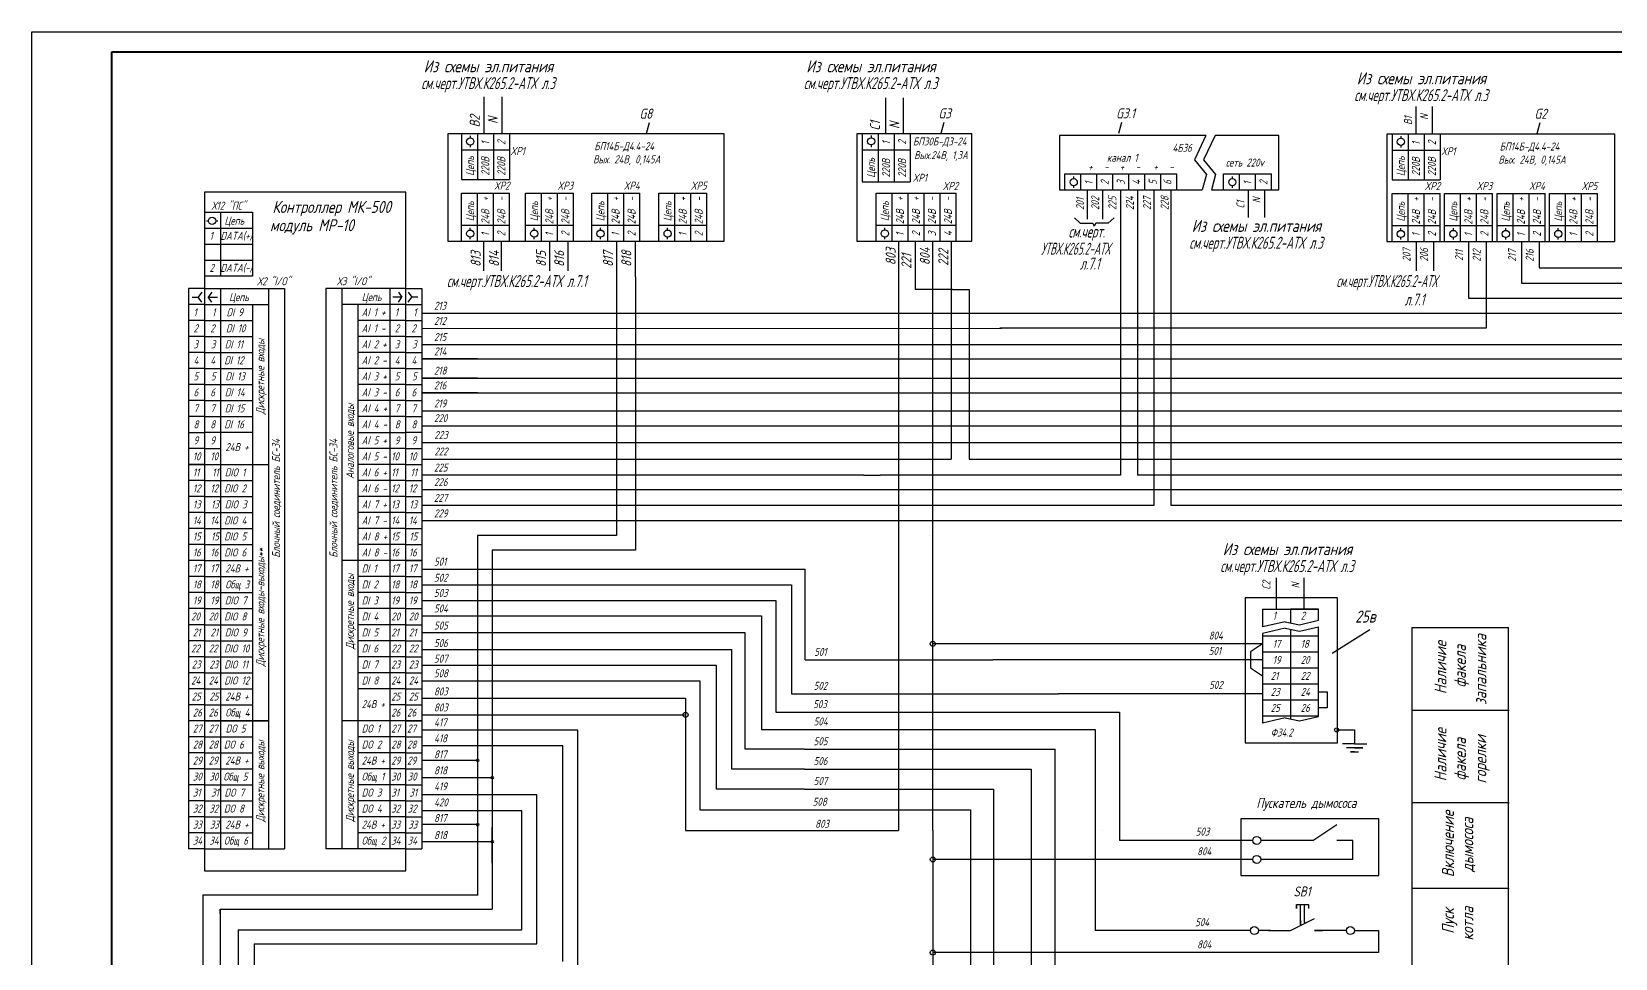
# Model space of a CAD drawing. Header units: millimetres. Extents: x -84 to 510, y 20 to 440.
# Drawn here: x -84.1 to 311.8, y 208.1 to 439.6 of the extents above; entities that cross this region are included whole.
import ezdxf

# ---------------------------------------------------------------- set-up
doc = ezdxf.new("R2010")
doc.units = ezdxf.units.MM
doc.layers.add('MAIN', color=7, linetype='Continuous', lineweight=50)
doc.layers.add('АСУТП', color=7, linetype='Continuous')
doc.styles.get("Standard").update_dxf_attribs({"font": '', "oblique": 15})
doc.styles.add('АСУТП', font='', dxfattribs={"oblique": 15})
doc.styles.get('Standard').set_extended_font_data('GOST type A')
doc.styles.get('АСУТП').set_extended_font_data('GOST type A')

msp = doc.modelspace()

# ---------------------------------------------------------------- linework, layer by layer
at = {"linetype": 'Continuous'}
for p, q in [((-84.1, 439.62), (509.94, 439.62)), ((-84.1, 19.62), (-84.1, 439.62)), ((261.98, 414.02), (261.98, 420.92)), ((265.98, 420.92), (265.98, 414.02)), ((220.08, 393.2), (220.08, 400.1)), ((224.08, 400.1), (224.08, 393.2)), ((260.95, 290.77), (285.11, 290.77)), ((260.95, 290.77), (260.95, 247.18)), ((285.11, 247.18), (285.11, 290.77)), ((260.94, 270.09), (285.23, 270.09)), ((260.94, 247.31), (260.93, 104.82)), ((260.94, 247.02), (285.23, 247.02)), ((285.09, 104.82), (285.1, 247.31)), ((236.17, 237.56), (242.17, 241.56)), ((236.17, 237.56), (223.17, 237.56)), ((246.17, 237.56), (242.17, 237.56)), ((246.17, 232.81), (246.17, 237.56)), ((221.17, 237.51), (187.86, 237.51)), ((197.58, 232.81), (141.18, 232.81)), ((221.17, 232.81), (197.58, 232.81)), ((246.17, 232.81), (223.17, 232.81)), ((260.94, 225.65), (285.23, 225.65)), ((252.59, 209.53), (141.18, 209.53))]:
    msp.add_line(p, q, dxfattribs=at)
for p, q in [((-84.1, 439.62), (509.73, 439.62)), ((129.34, 423.13), (129.34, 414.13)), ((133.72, 423.13), (133.72, 414.13)), ((209.46, 413.69), (206.58, 407.64)), ((211.76, 413.69), (208.87, 407.64)), ((206.58, 407.64), (209.58, 403.93)), ((209.58, 403.93), (208.51, 400.1)), ((208.87, 407.64), (211.88, 403.93)), ((211.88, 403.93), (210.8, 400.1)), ((179.76, 400.08), (179.76, 392.82)), ((183.62, 400.08), (183.62, 392.82)), ((188.11, 400.08), (188.11, 328.85)), ((192.32, 400.08), (192.32, 328.85)), ((196.44, 400.08), (196.44, 321.27)), ((200.7, 400.08), (200.7, 321.27)), ((176.58, 393.15), (178.03, 391.81)), ((186.48, 393.15), (185.04, 391.81)), ((178.03, 391.81), (181.14, 391.81)), ((181.14, 391.81), (181.53, 391.03)), ((181.92, 391.81), (181.53, 391.03)), ((185.04, 391.81), (181.92, 391.81)), ((132.58, 387.26), (132.58, 375.6)), ((145.76, 387.17), (145.76, 332.85)), ((261.97, 387.16), (261.97, 379.9)), ((266.35, 387.16), (266.35, 379.9)), ((275.12, 387.19), (275.12, 373.06)), ((279.49, 387.19), (279.49, 368.26)), ((288.37, 387.19), (288.37, 376.76)), ((292.74, 387.19), (292.74, 380.61)), ((292.74, 380.61), (369.65, 380.61)), ((62.1, 378.39), (62.1, 372.91)), ((66.81, 378.39), (66.81, 310.06)), ((288.37, 376.76), (376.9, 376.76)), ((62.1, 372.91), (62.1, 313.79)), ((132.58, 375.6), (132.58, 322.62)), ((146.1, 375.19), (136.75, 375.19)), ((146.1, 375.19), (150.28, 375.19)), ((150.28, 375.19), (150.28, 332.79)), ((275.12, 373.06), (351.89, 373.06)), ((13.4, 369.27), (27.39, 369.27)), ((13.4, 369.27), (166.64, 369.27)), ((166.64, 369.27), (355.66, 369.27)), ((279.49, 368.26), (279.49, 368.26)), ((279.49, 368.26), (279.49, 365.53)), ((13.4, 365.47), (158.35, 365.53)), ((279.49, 365.53), (157.93, 365.53)), ((279.49, 365.53), (279.49, 365.53)), ((13.4, 361.44), (27.39, 361.44)), ((13.4, 361.44), (388.1, 361.44)), ((27.39, 357.87), (13.4, 357.87)), ((13.4, 357.87), (384.47, 357.87)), ((27.39, 353.06), (13.4, 353.06)), ((13.4, 353.06), (372.89, 353.06)), ((27.39, 349.39), (13.4, 349.39)), ((13.4, 349.39), (155.86, 349.39)), ((155.86, 349.39), (369.65, 349.39)), ((13.4, 344.86), (27.39, 344.86)), ((13.4, 344.86), (368.11, 344.86)), ((13.4, 341.19), (27.39, 341.19)), ((13.4, 341.19), (372.9, 341.19)), ((13.4, 336.97), (141.48, 336.97)), ((141.48, 336.97), (363.22, 336.97)), ((13.4, 332.85), (141.48, 332.85)), ((141.48, 332.85), (145.76, 332.85)), ((150.28, 332.79), (358.63, 332.79)), ((123.92, 328.85), (13.4, 328.85)), ((123.92, 328.85), (127.97, 328.85)), ((188.11, 328.85), (127.97, 328.85)), ((348.81, 328.85), (192.32, 328.85)), ((353.32, 325.18), (13.4, 325.18)), ((132.58, 327.64), (132.58, 240.05)), ((137.04, 321.27), (13.4, 321.27)), ((196.44, 321.27), (127.31, 321.27)), ((137.04, 321.27), (127.31, 321.27)), ((341.37, 321.27), (200.7, 321.27)), ((337.51, 317.4), (13.4, 317.4)), ((27.39, 313.79), (27.39, 223.77)), ((62.1, 313.79), (27.39, 313.79)), ((140.32, 313.86), (140.32, 313.86)), ((31.05, 310.06), (31.05, 224.2)), ((66.81, 310.06), (31.05, 310.06)), ((13.4, 305.32), (109.23, 305.32)), ((109.23, 282.67), (109.23, 305.32)), ((13.4, 301.39), (105.86, 301.39)), ((105.86, 301.39), (105.86, 274.18)), ((227.13, 295.31), (227.13, 303.14)), ((234, 295.31), (234, 303.14)), ((13.4, 297.48), (101.96, 297.48)), ((101.96, 297.48), (101.96, 269.61)), ((13.4, 293.72), (98.36, 293.72)), ((98.36, 293.72), (98.36, 265.28)), ((94.28, 289.43), (13.4, 289.43)), ((94.28, 260.34), (94.28, 289.43)), ((229.25, 292.18), (223.63, 290.89)), ((229.25, 290.56), (223.63, 289.27)), ((229.25, 292.18), (232.88, 291.43)), ((229.25, 290.56), (232.88, 289.81)), ((232.88, 291.43), (237.63, 292.56)), ((232.88, 289.81), (237.63, 290.93)), ((241, 284.37), (250.38, 290.25)), ((13.4, 285.23), (90.93, 285.23)), ((90.93, 255.38), (90.93, 285.23)), ((223.63, 286.68), (141.18, 286.68)), ((13.4, 281.36), (87.01, 281.36)), ((87.01, 281.36), (87.01, 250.41)), ((109.23, 282.67), (156.16, 282.67)), ((223.63, 282.67), (156.16, 282.67)), ((13.4, 277.48), (82.94, 277.48)), ((82.94, 277.48), (82.94, 245.21)), ((105.86, 274.18), (172.58, 274.18)), ((206.68, 274.18), (172.58, 274.18)), ((215.63, 274.18), (206.68, 274.18)), ((206.68, 274.18), (206.68, 274.18)), ((13.4, 273.11), (62.43, 273.11)), ((62.43, 273.11), (79.38, 273.11)), ((79.38, 273.11), (79.38, 240.05)), ((101.96, 269.61), (187.86, 269.61)), ((187.86, 269.61), (187.86, 237.51)), ((13.4, 268.94), (62.43, 268.94)), ((62.43, 268.94), (79.38, 268.94)), ((98.36, 265.28), (181.76, 265.28)), ((181.76, 265.28), (181.76, 220.07)), ((229.25, 268.18), (223.63, 266.89)), ((229.25, 268.18), (232.88, 267.43)), ((232.88, 267.43), (237.63, 268.56)), ((52.43, 265.14), (13.4, 265.14)), ((52.43, 203.78), (52.43, 265.14)), ((48.67, 261.17), (13.4, 261.17)), ((27.39, 257.54), (13.4, 257.54)), ((48.67, 207.33), (48.67, 261.17)), ((109.07, 260.34), (94.28, 260.34)), ((109.07, 260.34), (171.79, 260.34)), ((171.79, 177.05), (171.79, 260.34)), ((109.07, 255.38), (90.93, 255.38)), ((109.07, 255.38), (165.79, 255.38)), ((165.79, 255.38), (165.79, 158.44)), ((31.05, 253.22), (13.4, 253.22)), ((109.07, 250.41), (87.01, 250.41)), ((88.14, 250.41), (88.14, 250.41)), ((109.07, 250.41), (156.34, 250.41)), ((156.34, 250.41), (156.34, 137.86)), ((42.19, 248.93), (13.4, 248.93)), ((42.19, 211.69), (42.19, 248.93)), ((38.42, 244.96), (13.4, 244.96)), ((27.39, 241.54), (13.4, 241.54)), ((38.42, 215.25), (38.42, 244.96)), ((82.94, 245.21), (150.59, 245.21)), ((150.59, 245.21), (150.59, 117.4)), ((31.05, 231.9), (31.05, 240.79)), ((31.05, 240.79), (31.05, 220.43)), ((79.38, 240.05), (132.58, 240.05)), ((141.18, 240.02), (141.18, 112.02)), ((183.5, 240.02), (183.5, 240.02)), ((31.05, 237.22), (13.4, 237.22)), ((27.39, 231.48), (27.39, 223.98)), ((-41.32, 223.98), (-41.32, 83.25)), ((-41.32, 223.98), (27.39, 223.98)), ((-37.02, 219.23), (-37.02, 220.43)), ((-37.02, 220.43), (-37.02, 91.65)), ((-37.02, 220.43), (31.05, 220.43)), ((181.76, 220.07), (181.76, 215.06)), ((-32.51, 215.25), (-32.51, 106.15)), ((-32.51, 215.25), (38.42, 215.25)), ((246.59, 215.05), (252.59, 215.05)), ((252.59, 215.05), (252.59, 209.53)), ((-28.5, 211.69), (-28.5, 125.95)), ((-28.5, 211.69), (42.19, 211.69))]:
    msp.add_line(p, q)
at = {"linetype": 'Continuous', "lineweight": 40}
for p, q in [((-64.1, 434.62), (504.94, 434.62)), ((-64.1, 24.62), (-64.1, 434.62))]:
    msp.add_line(p, q, dxfattribs=at)
at = {"color": 7, "linetype": 'Continuous'}
for p, q in [((70.26, 416.88), (69.51, 414.13)), ((143.91, 416.97), (143.16, 414.22)), ((188.32, 416.97), (187.57, 414.22)), ((292.9, 416.86), (292.15, 414.11)), ((223.63, 295.31), (237.63, 295.31)), ((223.63, 295.31), (223.63, 295.31)), ((230.63, 295.31), (230.63, 291.9)), ((237.63, 295.31), (230.63, 295.31)), ((230.63, 290.27), (230.63, 267.9)), ((223.63, 286.68), (220.63, 284.68)), ((223.63, 288.68), (237.63, 288.68)), ((223.63, 288.68), (237.63, 288.68)), ((220.63, 284.68), (220.63, 280.68)), ((223.63, 284.68), (237.63, 284.68)), ((220.63, 280.68), (223.63, 278.68)), ((223.63, 280.68), (237.63, 280.68)), ((221.63, 274.18), (215.63, 274.18)), ((223.63, 274.18), (217.63, 274.18)), ((223.63, 276.68), (237.63, 276.68)), ((237.63, 274.68), (239.75, 274.68)), ((239.75, 274.68), (239.75, 270.68)), ((223.63, 272.68), (237.63, 272.68)), ((239.75, 270.68), (237.63, 270.68)), ((223.63, 268.68), (237.63, 268.68)), ((242.13, 265.18), (246.63, 265.18)), ((246.63, 261.68), (243.63, 261.68)), ((246.63, 265.18), (246.63, 261.68)), ((246.63, 263.18), (246.63, 262.18)), ((246.63, 261.68), (249.63, 261.68)), ((248.63, 260.68), (244.63, 260.68)), ((246.63, 259.68), (245.63, 259.68)), ((245.63, 259.68), (247.63, 259.68)), ((246.63, 260.68), (248.63, 260.68)), ((230.57, 215.06), (236.57, 218.06)), ((232.06, 221.56), (235.06, 221.56)), ((232.06, 221.56), (232.06, 221.06)), ((232.06, 221.56), (232.06, 221.06)), ((232.06, 220.56), (232.06, 221.56)), ((232.06, 221.06), (232.06, 220.56)), ((233.06, 216.56), (233.06, 221.56)), ((234.06, 217.06), (234.06, 221.56)), ((235.06, 221.56), (235.06, 221.06)), ((235.06, 221.56), (235.06, 220.56)), ((220.57, 215.06), (181.76, 215.06)), ((225.57, 215.06), (222.57, 215.06)), ((225.07, 215.06), (228.07, 215.06)), ((226.57, 215.06), (230.57, 215.06)), ((233.05, 217.59), (233.05, 216.29)), ((234.05, 217.26), (234.05, 216.79)), ((244.57, 215.06), (236.57, 215.06)), ((236.57, 215.06), (238.57, 215.06)), ((236.57, 215.06), (238.57, 215.06))]:
    msp.add_line(p, q, dxfattribs=at)
at = {"linetype": 'Continuous', "lineweight": 30}
for p, q in [((19.94, 414.1), (19.94, 387.27)), ((89, 414.1), (19.94, 414.1)), ((89, 387.27), (89, 414.1)), ((122.2, 414.13), (122.2, 387.3)), ((150.9, 414.13), (122.2, 414.13)), ((150.9, 387.3), (150.9, 414.13)), ((172.85, 413.69), (172.85, 400.1)), ((209.46, 413.69), (172.85, 413.69)), ((227.71, 413.69), (211.76, 413.69)), ((227.71, 400.1), (227.71, 413.69)), ((254.63, 414.02), (254.63, 387.19)), ((311.66, 414.02), (254.63, 414.02)), ((311.66, 387.19), (311.66, 414.02)), ((172.85, 400.1), (208.51, 400.1)), ((210.8, 400.1), (227.71, 400.1)), ((19.94, 387.27), (89, 387.27)), ((122.2, 387.3), (150.9, 387.3)), ((254.63, 387.19), (311.66, 387.19)), ((252.67, 242.96), (218.17, 242.96)), ((218.17, 242.96), (218.17, 228.81)), ((252.67, 228.81), (252.67, 242.96)), ((218.17, 228.81), (252.67, 228.81))]:
    msp.add_line(p, q, dxfattribs=at)
at = {"lineweight": 30, "ltscale": 0.5}
for p, q in [((23.34, 414.1), (23.34, 402.73)), ((27.34, 414.1), (27.34, 402.73)), ((35.34, 414.1), (35.34, 402.73)), ((123.55, 414.13), (123.55, 402.13)), ((127.55, 414.13), (127.55, 402.13)), ((135.55, 414.13), (135.55, 402.13)), ((255.98, 414.02), (255.98, 402.65)), ((259.98, 414.02), (259.98, 402.65)), ((267.98, 414.02), (267.98, 402.65)), ((23.34, 410.1), (35.34, 410.1)), ((123.55, 410.13), (135.55, 410.13)), ((255.98, 410.02), (267.98, 410.02)), ((174.2, 400.1), (174.2, 404.1)), ((174.2, 404.1), (202.2, 404.1)), ((178.2, 400.1), (178.2, 404.1)), ((202.2, 400.1), (202.2, 404.1)), ((213.86, 400.1), (213.86, 404.1)), ((213.86, 404.1), (225.86, 404.1)), ((217.86, 400.1), (217.86, 404.1)), ((225.86, 400.1), (225.86, 404.1)), ((23.34, 402.73), (35.34, 402.73)), ((123.55, 402.13), (135.55, 402.13)), ((255.98, 402.65), (267.98, 402.65)), ((23.34, 387.27), (23.34, 399.27)), ((23.34, 399.27), (35.34, 399.27)), ((27.34, 387.27), (27.34, 399.27)), ((35.34, 387.27), (35.34, 399.27)), ((39.34, 387.27), (39.34, 399.27)), ((39.34, 399.27), (51.34, 399.27)), ((43.34, 387.27), (43.34, 399.27)), ((51.34, 387.27), (51.34, 399.27)), ((55.91, 387.27), (55.91, 399.27)), ((55.91, 399.27), (67.91, 399.27)), ((59.91, 387.27), (59.91, 399.27)), ((67.91, 387.27), (67.91, 399.27)), ((72.69, 387.27), (72.69, 399.27)), ((72.69, 399.27), (84.69, 399.27)), ((76.69, 387.27), (76.69, 399.27)), ((84.69, 387.27), (84.69, 399.27)), ((126.99, 387.3), (126.99, 399.3)), ((126.99, 399.3), (146.99, 399.3)), ((130.99, 387.3), (130.99, 399.3)), ((146.99, 387.3), (146.99, 399.3)), ((255.98, 387.19), (255.98, 399.19)), ((255.98, 399.19), (267.98, 399.19)), ((259.98, 387.19), (259.98, 399.19)), ((267.98, 387.19), (267.98, 399.19)), ((269.1, 387.19), (269.1, 399.19)), ((269.1, 399.19), (281.1, 399.19)), ((273.1, 387.19), (273.1, 399.19)), ((281.1, 387.19), (281.1, 399.19)), ((282.23, 387.19), (282.23, 399.19)), ((282.23, 399.19), (294.23, 399.19)), ((286.23, 387.19), (286.23, 399.19)), ((294.23, 387.19), (294.23, 399.19)), ((295.35, 387.19), (295.35, 399.19)), ((295.35, 399.19), (307.35, 399.19)), ((299.35, 387.19), (299.35, 399.19)), ((307.35, 387.19), (307.35, 399.19)), ((23.34, 391.27), (35.34, 391.27)), ((39.34, 391.27), (51.34, 391.27)), ((55.91, 391.27), (67.91, 391.27)), ((72.69, 391.27), (84.69, 391.27)), ((126.99, 391.3), (146.99, 391.3)), ((255.98, 391.19), (267.98, 391.19)), ((269.1, 391.19), (281.1, 391.19)), ((282.23, 391.19), (294.23, 391.19)), ((295.35, 391.19), (307.35, 391.19))]:
    msp.add_line(p, q, dxfattribs=at)
at = {"lineweight": 30}
for p, q in [((25.53, 413.62), (25.53, 413.1)), ((125.75, 413.66), (125.75, 413.13)), ((258.17, 413.54), (258.17, 413.02)), ((25.53, 411.3), (25.53, 410.77)), ((125.75, 411.33), (125.75, 410.81)), ((258.17, 411.22), (258.17, 410.69)), ((176.39, 402.91), (176.39, 403.43)), ((176.39, 400.58), (176.39, 401.11)), ((216.05, 402.91), (216.05, 403.43)), ((216.05, 400.58), (216.05, 401.11)), ((25.53, 390.07), (25.53, 390.6)), ((25.53, 387.75), (25.53, 388.27)), ((41.54, 390.07), (41.54, 390.6)), ((41.54, 387.75), (41.54, 388.27)), ((58.1, 390.07), (58.1, 390.6)), ((58.1, 387.75), (58.1, 388.27)), ((74.88, 390.07), (74.88, 390.6)), ((74.88, 387.75), (74.88, 388.27)), ((129.18, 390.1), (129.18, 390.63)), ((129.18, 387.78), (129.18, 388.3)), ((258.17, 389.99), (258.17, 390.52)), ((258.17, 387.67), (258.17, 388.19)), ((271.3, 389.99), (271.3, 390.52)), ((271.3, 387.67), (271.3, 388.19)), ((284.42, 389.99), (284.42, 390.52)), ((284.42, 387.67), (284.42, 388.19)), ((297.54, 389.99), (297.54, 390.52)), ((297.54, 387.67), (297.54, 388.19)), ((242.38, 298.14), (219.25, 298.14)), ((219.25, 298.14), (219.25, 261.93)), ((242.38, 261.93), (242.38, 298.14)), ((219.25, 261.93), (242.38, 261.93))]:
    msp.add_line(p, q, dxfattribs=at)
at = {"ltscale": 0.5}
for p, q in [((31.34, 414.1), (31.34, 402.73)), ((131.55, 414.13), (131.55, 402.13)), ((263.98, 414.02), (263.98, 402.65)), ((182.2, 400.1), (182.2, 404.1)), ((186.2, 400.1), (186.2, 404.1)), ((190.2, 400.1), (190.2, 404.1)), ((194.2, 400.1), (194.2, 404.1)), ((198.2, 400.1), (198.2, 404.1)), ((221.86, 400.1), (221.86, 404.1)), ((225.86, 400.1), (225.86, 404.1)), ((31.34, 387.27), (31.34, 399.27)), ((47.34, 387.27), (47.34, 399.27)), ((63.91, 387.27), (63.91, 399.27)), ((80.69, 387.27), (80.69, 399.27)), ((134.99, 387.3), (134.99, 399.3)), ((142.99, 387.3), (142.99, 399.3)), ((263.98, 387.19), (263.98, 399.19)), ((277.1, 387.19), (277.1, 399.19)), ((290.23, 387.19), (290.23, 399.19)), ((303.35, 387.19), (303.35, 399.19))]:
    msp.add_line(p, q, dxfattribs=at)
at = {"lineweight": -3, "ltscale": 0.5}
msp.add_line((138.99, 387.3), (138.99, 399.3), dxfattribs=at)
at = {"color": 7, "linetype": 'Continuous', "lineweight": 30}
for p, q in [((223.63, 295.31), (223.63, 290.89)), ((223.63, 295.31), (237.63, 295.31)), ((237.63, 292.56), (237.63, 295.31)), ((223.63, 289.27), (223.63, 266.89)), ((237.63, 268.56), (237.63, 290.93))]:
    msp.add_line(p, q, dxfattribs=at)
at = {"linetype": 'Continuous', "lineweight": 30}
for centre in [(25.53, 412.2), (125.75, 412.23), (258.17, 412.12), (176.39, 402.01), (216.05, 402.01), (25.53, 389.17), (41.54, 389.17), (58.1, 389.17), (74.88, 389.17), (129.18, 389.2), (258.17, 389.09), (271.3, 389.09), (284.42, 389.09), (297.54, 389.09)]:
    msp.add_circle(centre, 0.9, dxfattribs=at)
for centre in [(141.15, 286.68), (79.38, 268.94), (141.18, 232.81), (141.18, 209.53)]:
    msp.add_circle(centre, 0.629)
at = {"color": 7, "linetype": 'Continuous'}
for centre, radius in [((242.13, 265.18), 0.5), ((221.57, 215.06), 1), ((245.57, 215.06), 1)]:
    msp.add_circle(centre, radius, dxfattribs=at)
at = {"lineweight": 50, "ltscale": 0.5}
for centre in [(27.39, 257.55), (31.05, 253.22), (27.39, 241.54), (31.05, 237.22)]:
    msp.add_circle(centre, 0.208, dxfattribs=at)
at = {"linetype": 'Continuous'}
for centre in [(222.17, 237.56), (222.17, 232.81)]:
    msp.add_circle(centre, 1, dxfattribs=at)
at = {"layer": 'MAIN', "color": 7, "linetype": 'Continuous', "lineweight": -3}
for p, q in [((28.98, 414.1), (28.98, 423.32)), ((33.48, 414.1), (33.48, 423.32)), ((28.84, 387.27), (28.84, 379.9)), ((33.32, 379.9), (33.32, 387.27)), ((45.34, 387.27), (45.34, 379.9)), ((50.05, 379.9), (50.05, 387.27)), ((62.1, 387.27), (62.1, 378.39)), ((66.81, 378.39), (66.81, 387.27)), ((136.75, 387.3), (136.75, 375.19)), ((141.18, 240.02), (141.18, 387.3))]:
    msp.add_line(p, q, dxfattribs=at)
at = {"layer": 'АСУТП', "lineweight": 30}
for p, q in [((9.4, 399.56), (-40.9, 399.56)), ((-40.9, 399.56), (-40.9, 230)), ((9.4, 230), (9.4, 399.56)), ((-40.43, 392.38), (-39.9, 392.38)), ((-38.1, 392.38), (-37.57, 392.38)), ((-43.96, 373.28), (-42.44, 373.28)), ((-39.97, 373.28), (-37.65, 373.28)), ((8.47, 373.28), (6.15, 373.28)), ((12.46, 373.28), (10.94, 373.28)), ((-40.9, 230), (9.4, 230)), ((-40.9, 230), (9.4, 230))]:
    msp.add_line(p, q, dxfattribs=at)
at = {"layer": 'АСУТП', "lineweight": 30, "ltscale": 0.5}
for p, q in [((-40.9, 394.57), (-28.9, 394.57)), ((-36.9, 394.57), (-36.9, 378.57)), ((-28.9, 394.57), (-28.9, 378.57)), ((-40.9, 390.57), (-28.9, 390.57)), ((-28.9, 378.57), (-40.9, 378.57)), ((-40.9, 375.47), (-44.9, 375.47)), ((-44.9, 375.47), (-44.9, 235.47)), ((-41.54, 374.52), (-42.44, 373.28)), ((-41.54, 372.04), (-42.44, 373.28)), ((-40.9, 375.47), (-20.9, 375.47)), ((-39.07, 374.52), (-39.97, 373.28)), ((-39.07, 372.04), (-39.97, 373.28)), ((-36.9, 375.47), (-36.9, 235.47)), ((-24.9, 375.47), (-24.9, 235.47)), ((-20.9, 375.47), (-20.9, 235.47)), ((9.4, 375.47), (-10.6, 375.47)), ((-10.6, 375.47), (-10.6, 235.47)), ((-6.6, 375.47), (-6.6, 235.47)), ((5.4, 375.47), (5.4, 235.47)), ((7.57, 374.52), (8.47, 373.28)), ((7.57, 372.04), (8.47, 373.28)), ((9.4, 375.47), (13.4, 375.47)), ((10.04, 374.52), (10.94, 373.28)), ((10.04, 372.04), (10.94, 373.28)), ((13.4, 375.47), (13.4, 235.47)), ((-40.9, 371.47), (-44.9, 371.47)), ((-40.9, 371.47), (-24.9, 371.47)), ((-28.9, 371.47), (-28.9, 235.47)), ((9.4, 371.47), (-6.6, 371.47)), ((-2.6, 371.47), (-2.6, 235.47)), ((9.4, 371.47), (13.4, 371.47)), ((-44.9, 331.47), (-24.9, 331.47)), ((13.4, 307.47), (-6.6, 307.47)), ((-24.9, 267.47), (-44.9, 267.47)), ((13.4, 267.47), (-6.6, 267.47)), ((-40.9, 235.47), (-44.9, 235.47)), ((-40.9, 235.47), (-20.9, 235.47)), ((9.4, 235.47), (-10.6, 235.47)), ((9.4, 235.47), (13.4, 235.47))]:
    msp.add_line(p, q, dxfattribs=at)
at = {"layer": 'АСУТП', "ltscale": 0.5}
for p, q in [((-40.9, 386.57), (-28.9, 386.57)), ((-40.9, 382.57), (-28.9, 382.57)), ((-40.9, 367.47), (-44.9, 367.47)), ((-40.9, 367.47), (-28.9, 367.47)), ((9.4, 367.47), (-2.6, 367.47)), ((9.4, 367.47), (13.4, 367.47)), ((-40.9, 363.47), (-44.9, 363.47)), ((-40.9, 363.47), (-28.9, 363.47)), ((9.4, 363.47), (-2.6, 363.47)), ((9.4, 363.47), (13.4, 363.47)), ((-40.9, 359.47), (-44.9, 359.47)), ((-40.9, 359.47), (-28.9, 359.47)), ((9.4, 359.47), (-2.6, 359.47)), ((9.4, 359.47), (13.4, 359.47)), ((-40.9, 355.47), (-44.9, 355.47)), ((-40.9, 355.47), (-28.9, 355.47)), ((9.4, 355.47), (-2.6, 355.47)), ((9.4, 355.47), (13.4, 355.47)), ((-40.9, 351.47), (-44.9, 351.47)), ((-40.9, 351.47), (-28.9, 351.47)), ((9.4, 351.47), (-2.6, 351.47)), ((9.4, 351.47), (13.4, 351.47)), ((-40.9, 347.47), (-44.9, 347.47)), ((-40.9, 347.47), (-28.9, 347.47)), ((9.4, 347.47), (-2.6, 347.47)), ((9.4, 347.47), (13.4, 347.47)), ((-40.9, 343.47), (-44.9, 343.47)), ((-40.9, 343.47), (-28.9, 343.47)), ((9.4, 343.47), (-2.6, 343.47)), ((9.4, 343.47), (13.4, 343.47)), ((-44.9, 339.47), (-40.9, 339.47)), ((-28.9, 339.47), (-40.9, 339.47)), ((-2.6, 339.47), (9.4, 339.47)), ((13.4, 339.47), (9.4, 339.47)), ((-40.9, 335.47), (-44.9, 335.47)), ((-40.9, 335.47), (-36.9, 335.47)), ((9.4, 335.47), (-2.6, 335.47)), ((9.4, 335.47), (13.4, 335.47)), ((-40.9, 331.47), (-44.9, 331.47)), ((-40.9, 331.47), (-28.9, 331.47)), ((9.4, 331.47), (-2.6, 331.47)), ((9.4, 331.47), (13.4, 331.47)), ((-40.9, 327.47), (-44.9, 327.47)), ((-40.9, 327.47), (-28.9, 327.47)), ((9.4, 327.47), (-2.6, 327.47)), ((9.4, 327.47), (13.4, 327.47)), ((-40.9, 323.47), (-44.9, 323.47)), ((-40.9, 323.47), (-28.9, 323.47)), ((9.4, 323.47), (-2.6, 323.47)), ((9.4, 323.47), (13.4, 323.47)), ((-40.9, 319.47), (-44.9, 319.47)), ((-40.9, 319.47), (-28.9, 319.47)), ((9.4, 319.47), (-2.6, 319.47)), ((9.4, 319.47), (13.4, 319.47)), ((-40.9, 315.47), (-44.9, 315.47)), ((-40.9, 315.47), (-28.9, 315.47)), ((9.4, 315.47), (-2.6, 315.47)), ((9.4, 315.47), (13.4, 315.47)), ((-40.9, 311.47), (-44.9, 311.47)), ((-40.9, 311.47), (-28.9, 311.47)), ((9.4, 311.47), (-2.6, 311.47)), ((9.4, 311.47), (13.4, 311.47)), ((-40.9, 307.47), (-44.9, 307.47)), ((-40.9, 307.47), (-28.9, 307.47)), ((9.4, 307.47), (-6.6, 307.47)), ((9.4, 307.47), (13.4, 307.47)), ((-40.9, 303.47), (-44.9, 303.47)), ((-40.9, 303.47), (-28.9, 303.47)), ((9.4, 303.47), (-2.6, 303.47)), ((9.4, 303.47), (13.4, 303.47)), ((-40.9, 299.47), (-44.9, 299.47)), ((-40.9, 299.47), (-28.9, 299.47)), ((9.4, 299.47), (-2.6, 299.47)), ((9.4, 299.47), (13.4, 299.47)), ((-40.9, 295.47), (-44.9, 295.47)), ((-40.9, 295.47), (-28.9, 295.47)), ((9.4, 295.47), (-2.6, 295.47)), ((9.4, 295.47), (13.4, 295.47)), ((-40.9, 291.47), (-44.9, 291.47)), ((-40.9, 291.47), (-28.9, 291.47)), ((9.4, 291.47), (-2.6, 291.47)), ((9.4, 291.47), (13.4, 291.47)), ((-40.9, 287.47), (-44.9, 287.47)), ((-40.9, 287.47), (-28.9, 287.47)), ((9.4, 287.47), (-2.6, 287.47)), ((9.4, 287.47), (13.4, 287.47)), ((-40.9, 283.47), (-44.9, 283.47)), ((-40.9, 283.47), (-28.9, 283.47)), ((9.4, 283.47), (-2.6, 283.47)), ((9.4, 283.47), (13.4, 283.47)), ((-40.9, 279.47), (-44.9, 279.47)), ((-40.9, 279.47), (-28.9, 279.47)), ((9.4, 279.47), (-2.6, 279.47)), ((9.4, 279.47), (13.4, 279.47)), ((-40.9, 275.47), (-44.9, 275.47)), ((-40.9, 275.47), (-28.9, 275.47)), ((9.4, 275.47), (-2.6, 275.47)), ((9.4, 275.47), (13.4, 275.47)), ((-40.9, 271.47), (-44.9, 271.47)), ((-40.9, 271.47), (-28.9, 271.47)), ((9.4, 271.47), (5.4, 271.47)), ((9.4, 271.47), (13.4, 271.47)), ((-40.9, 267.47), (-44.9, 267.47)), ((-40.9, 267.47), (-24.9, 267.47)), ((9.4, 267.47), (-6.6, 267.47)), ((9.4, 267.47), (13.4, 267.47)), ((-40.9, 263.47), (-44.9, 263.47)), ((-40.9, 263.47), (-28.9, 263.47)), ((9.4, 263.47), (-2.6, 263.47)), ((9.4, 263.47), (13.4, 263.47)), ((-40.9, 259.47), (-44.9, 259.47)), ((-40.9, 259.47), (-28.9, 259.47)), ((9.4, 259.47), (-2.6, 259.47)), ((9.4, 259.47), (13.4, 259.47)), ((-40.9, 255.47), (-44.9, 255.47)), ((-40.9, 255.47), (-28.9, 255.47)), ((9.4, 255.47), (-2.6, 255.47)), ((9.4, 255.47), (13.4, 255.47)), ((-40.9, 251.47), (-44.9, 251.47)), ((-40.9, 251.47), (-28.9, 251.47)), ((9.4, 251.47), (-2.6, 251.47)), ((9.4, 251.47), (13.4, 251.47)), ((-40.9, 247.47), (-44.9, 247.47)), ((-40.9, 247.47), (-28.9, 247.47)), ((9.4, 247.47), (-2.6, 247.47)), ((9.4, 247.47), (13.4, 247.47)), ((-40.9, 243.47), (-44.9, 243.47)), ((-40.9, 243.47), (-28.9, 243.47)), ((9.4, 243.47), (-2.6, 243.47)), ((9.4, 243.47), (13.4, 243.47)), ((-40.9, 239.47), (-44.9, 239.47)), ((-40.9, 239.47), (-28.9, 239.47)), ((9.4, 239.47), (-2.6, 239.47)), ((9.4, 239.47), (13.4, 239.47))]:
    msp.add_line(p, q, dxfattribs=at)
at = {"layer": 'АСУТП', "linetype": 'Continuous', "lineweight": 30}
msp.add_circle((-39, 392.38), 0.9, dxfattribs=at)

# ---------------------------------------------------------------- texts
at = {"linetype": 'Continuous', "oblique": 15}
for s, height, p in [('Из схемы эл.питания', 3, (13.92, 429.48)), ('Из схемы эл.питания', 3, (109.55, 429.48)), ('Из схемы эл.питания', 3, (247.15, 426.48)), ('  +', 2, (177.94, 404.84)), ('  -', 2, (181.93, 404.83)), ('  +', 2, (185.85, 404.84)), ('  -', 2, (189.84, 404.83)), ('  +', 2, (194.22, 404.84)), ('  -', 2, (198.21, 404.83)), ('Из схемы эл.питания', 3, (205.9, 389.6)), ('Из схемы эл.питания', 3, (213.66, 308.84)), ('Пускатель дымососа', 2.5, (222.05, 245.69)), ('503', 2, (206.88, 238.77)), ('504', 2, (206.77, 216.14))]:
    msp.add_text(s, height=height, dxfattribs=at).set_placement(p)
for s, width, p in [('см.черт.УТВХ.К265.2-АТХ л.3', 0.8, (13.31, 425.27)), ('см.черт.УТВХ.К265.2-АТХ л.3', 0.8, (108.93, 425.27)), ('см.черт.УТВХ.К265.2-АТХ л.3', 0.8, (246.54, 422.27)), ('см.черт. ', 0.8, (175.09, 388.19)), ('см.черт.УТВХ.К265.2-АТХ л.3', 0.8, (205.28, 385.39)), ('УТВХ.К265.2-АТХ ', 0.7, (168.24, 383.91)), ('        л.7.1', 0.8, (168.09, 380.18)), ('см.черт.УТВХ.К265.2-АТХ л.7.1', 0.8, (19.7, 375.82)), ('см.черт.УТВХ.К265.2-АТХ ', 0.7, (242.07, 375.82)), (' л.7.1', 0.8, (257.87, 371.2)), ('см.черт.УТВХ.К265.2-АТХ л.3', 0.8, (213.05, 304.62))]:
    msp.add_text(s, height=3, dxfattribs=dict(at, width=width)).set_placement(p)
at = {"color": 7, "linetype": 'Continuous', "oblique": 15}
for s, height, p in [('В1', 2, (260.98, 416.31)), ('N', 2, (264.98, 417.6)), ('201', 2, (178.99, 395.08)), ('202', 2, (182.76, 395.08)), ('225', 2, (187.06, 395.08)), ('224', 2, (191.43, 395.08)), ('227', 2, (195.73, 395.08)), ('228', 2, (200.11, 395.08)), ('С1', 2, (219.08, 395.5)), ('N', 2, (223.08, 396.78)), ('813', 2.5, (28.14, 380.85)), ('814', 2.5, (32.71, 380.85)), ('815', 2.5, (44.46, 380.85)), ('816', 2.5, (49.02, 380.85)), ('817', 2.5, (61.22, 380.85)), ('818', 2.5, (65.79, 380.85)), ('207', 2, (260.6, 382.17)), ('206', 2, (264.97, 382.17)), ('211', 2, (273.74, 382.35)), ('212', 2, (278.12, 382.17)), ('217', 2, (286.99, 382.17)), ('216', 2, (291.37, 382.17))]:
    msp.add_text(s, height=height, rotation=90, dxfattribs=at).set_placement(p)
at = {"linetype": 'Continuous', "oblique": 15}
for s, height, p in [('1', 2, (30.29, 411.36)), ('2', 2, (34.29, 411.36)), ('1', 2, (130.5, 411.4)), ('2', 2, (134.5, 411.4)), ('1', 2, (262.93, 411.28)), ('2', 2, (266.93, 411.28)), ('Цепь', 2, (26.49, 403.6)), ('220В', 2, (30.29, 403.66)), ('220В', 2, (34.29, 403.66)), ('Цепь', 2, (126.71, 403.13)), ('220В', 2, (130.5, 403.19)), ('220В', 2, (134.5, 403.19)), ('Цепь', 2, (259.14, 403.52)), ('220В', 2, (262.93, 403.58)), ('220В', 2, (266.93, 403.58)), ('1', 2, (181.15, 401.36)), ('2', 2, (185.15, 401.36)), ('3', 2, (189.16, 401.36)), ('4', 2, (193.09, 401.36)), ('5', 2, (197.16, 401.36)), ('6', 2, (200.82, 401.36)), ('1', 2, (220.81, 401.36)), ('2', 2, (224.81, 401.36)), ('Цепь', 2, (26.49, 392.26)), ('24В  +', 2, (30.29, 391.52)), ('24В  -', 2, (34.29, 391.52)), ('Цепь', 2, (42.5, 392.26)), ('24В  +', 2, (46.29, 391.52)), ('24В  -', 2, (50.29, 391.52)), ('Цепь', 2, (59.06, 392.26)), ('24В  +', 2, (62.85, 391.52)), ('24В  -', 2, (66.85, 391.52)), ('Цепь', 2, (75.84, 392.26)), ('24В  +', 2, (79.64, 391.52)), ('24В  -', 2, (83.64, 391.52)), ('Цепь', 2, (130.15, 392.29)), ('24В  +', 2, (133.94, 391.55)), ('24В  +', 2, (137.94, 391.55)), ('24В  -', 2, (141.94, 391.55)), ('24В  -', 2, (145.94, 391.55)), ('Цепь', 2, (259.14, 392.18)), ('24В  +', 2, (262.93, 391.44)), ('24В  -', 2, (266.93, 391.44)), ('Цепь', 2, (272.26, 392.18)), ('24В  +', 2, (276.05, 391.44)), ('24В  -', 2, (280.05, 391.44)), ('Цепь', 2, (285.38, 392.18)), ('24В  +', 2, (289.18, 391.44)), ('24В  -', 2, (293.18, 391.44)), ('Цепь', 2, (298.5, 392.18)), ('24В  +', 2, (302.3, 391.44)), ('24В  -', 2, (306.3, 391.44)), ('1', 2, (30.29, 388.53)), ('2', 2, (34.29, 388.53)), ('1', 2, (46.29, 388.53)), ('2', 2, (50.29, 388.53)), ('1', 2, (62.85, 388.53)), ('2', 2, (66.85, 388.53)), ('1', 2, (79.64, 388.53)), ('2', 2, (83.64, 388.53)), ('1', 2, (133.94, 388.56)), ('2', 2, (137.94, 388.56)), ('3', 2, (141.94, 388.56)), ('4', 2, (145.94, 388.56)), ('1', 2, (262.93, 388.45)), ('2', 2, (266.93, 388.45)), ('1', 2, (276.05, 388.45)), ('2', 2, (280.05, 388.45)), ('1', 2, (289.18, 388.45)), ('2', 2, (293.18, 388.45)), ('1', 2, (302.3, 388.45)), ('2', 2, (306.3, 388.45)), ('запальника', 3, (279.55, 271.42)), ('Наличие ', 3, (269.58, 274.11)), ('факела', 3, (274.43, 275.79)), ('Наличие ', 3, (269.58, 252.33)), ('факела', 3, (274.43, 252.55)), ('горелки', 3, (279.55, 251.8)), ('Включение ', 3, (271.45, 228.39)), ('дымососа', 3, (276.3, 229.7)), ('Пуск', 3, (271.45, 214.24)), ('котла', 3, (276.3, 212.55))]:
    msp.add_text(s, height=height, rotation=90, dxfattribs=at).set_placement(p)
at = {"color": 7, "linetype": 'Continuous', "oblique": 15}
for s, height, p in [('БП14Б-Д4.4-24', 2, (56.55, 410.02)), ('БП30Б-Д3-24', 2, (136.2, 411.2)), ('БП14Б-Д4.4-24', 2, (282.87, 409.94)), ('XP1', 2, (35.59, 408.82)), ('канал 1', 2, (184.69, 407.14)), ('4Б36', 2, (201.09, 409.61)), ('сеть 220v', 2, (214.41, 405.93)), ('XP1', 2, (268.23, 408.74)), ('XP1', 2, (136.13, 402.13)), ('XP2', 2, (31.47, 400.16)), ('XP3', 2, (47.33, 400.16)), ('XP4', 2, (63.89, 400.16)), ('XP5', 2, (80.67, 400.16)), ('XP2', 2, (143.63, 400.09)), ('XP2', 2, (264.11, 400.08)), ('XP3', 2, (277.09, 400.08)), ('XP4', 2, (290.21, 400.08)), ('XP5', 2, (303.33, 400.08)), ('1', 2, (226.13, 292.72)), ('2', 2, (233.13, 292.72)), ('25в', 3, (246.75, 292)), ('804', 2, (210.13, 287.75)), ('501', 2, (111.53, 283.68)), ('501', 2, (210.13, 283.91)), ('17', 2, (226.13, 285.68)), ('18', 2, (233.13, 285.68)), ('19', 2, (226.13, 281.68)), ('20', 2, (233.13, 281.68)), ('502', 2, (111.37, 275.19)), ('502', 2, (210.25, 275.41)), ('21', 2, (225.63, 277.68)), ('22', 2, (233.13, 277.68)), ('23', 2, (225.63, 273.68)), ('24', 2, (233.13, 273.68)), ('503', 2, (111.25, 270.62)), ('25', 2, (225.63, 269.68)), ('26', 2, (233.13, 269.68)), ('504', 2, (111.37, 266.29)), ('Ф34.2', 2, (225.63, 263.52)), ('505', 2, (111.37, 261.35)), ('506', 2, (111.37, 256.39)), ('507', 2, (111.37, 251.42)), ('508', 2, (111.13, 246.23)), ('803', 2, (111.76, 240.72)), ('804', 2, (207.26, 233.87)), ('SВ1', 2.5, (231.32, 223.56)), ('804', 2, (207.26, 210.59))]:
    msp.add_text(s, height=height, dxfattribs=at).set_placement(p)
at = {"layer": 'MAIN', "color": 7, "linetype": 'Continuous', "lineweight": -3, "oblique": 15}
for s, height, p in [('G8', 2.5, (67.82, 417.9)), ('G3', 2.5, (142.57, 417.98)), ('G3.1', 2.5, (186.98, 417.98)), ('G2', 2.5, (291.56, 417.87)), ('Вых. 24В, 0,145А', 2, (56.24, 406.74)), ('Вых.24В, 1,3А', 2, (136.5, 407.78)), ('Вых. 24В, 0,145А', 2, (282.56, 406.66))]:
    msp.add_text(s, height=height, dxfattribs=at).set_placement(p)
at = {"layer": 'MAIN', "color": 7, "linetype": 'Continuous', "lineweight": 50, "oblique": 15}
for s, p in [('В2', (27.92, 415.71)), ('N', (32.42, 416.58)), ('С1', (127.97, 414.95)), ('N', (132.83, 415.31))]:
    msp.add_text(s, height=2.5, rotation=90, dxfattribs=at).set_placement(p)
at = {"layer": 'MAIN', "color": 7, "linetype": 'Continuous', "lineweight": -3, "oblique": 15}
for s, height, p in [('803', 2.5, (131.88, 381.28)), ('221', 2.5, (135.81, 380.38)), ('804', 2.5, (140.43, 381.28)), ('222', 2.5, (145.04, 381.12)), ('С2', 2, (225.56, 300.22)), ('N', 2, (232.81, 300.55))]:
    msp.add_text(s, height=height, rotation=90, dxfattribs=at).set_placement(p)
at = {"layer": 'АСУТП', "linetype": 'Continuous', "style": 'АСУТП', "oblique": 15}
for s, height, p in [('Х12 "ПС"', 2, (-39.14, 395.15)), ('Контроллер МК-500', 3, (-23.91, 394.34)), ('Цепь', 2, (-35.91, 391.41)), ('модуль МР-10', 3, (-24.52, 389.77)), ('1', 2, (-39.64, 387.62)), ('DATA(+)', 2, (-36.9, 387.62)), ('2', 2, (-39.64, 379.62)), ('DATA(-)', 2, (-36.9, 379.62)), ('Х2 "I/O"', 2, (-27.71, 376.27)), ('Х3 "I/O"', 2, (-7.81, 376.27)), ('Цепь', 2, (-34.76, 372.32)), ('Цепь', 2, (-1.61, 372.32)), ('1', 2, (-43.64, 368.52)), ('1', 2, (-39.02, 368.52)), ('DI 9', 2, (-35.4, 368.52)), ('AI 1 +', 2, (-1.61, 368.52)), ('1', 2, (6.66, 368.52)), ('1', 2, (11.28, 368.52)), ('2', 2, (-43.64, 364.52)), ('2', 2, (-39.46, 364.52)), ('DI 10', 2, (-35.53, 364.52)), ('AI 1 -', 2, (-1.61, 364.52)), ('2', 2, (6.66, 364.52)), ('2', 2, (10.84, 364.52)), ('3', 2, (-43.64, 360.52)), ('3', 2, (-39.31, 360.52)), ('DI 11', 2, (-35.83, 360.52)), ('AI 2 +', 2, (-1.61, 360.52)), ('3', 2, (6.66, 360.52)), ('3', 2, (10.99, 360.52)), ('4', 2, (-43.64, 356.52)), ('4', 2, (-39.45, 356.52)), ('DI 12', 2, (-35.96, 356.52)), ('AI 2 -', 2, (-1.61, 356.52)), ('4', 2, (6.66, 356.52)), ('4', 2, (10.85, 356.52)), ('5', 2, (-43.64, 352.52)), ('5', 2, (-39.31, 352.52)), ('DI 13', 2, (-35.68, 352.52)), ('AI 3 +', 2, (-1.61, 352.52)), ('5', 2, (6.66, 352.52)), ('5', 2, (10.99, 352.52)), ('6', 2, (-43.64, 348.52)), ('6', 2, (-39.45, 348.52)), ('DI 14', 2, (-35.82, 348.52)), ('AI 3 -', 2, (-1.61, 348.52)), ('6', 2, (6.66, 348.52)), ('6', 2, (10.85, 348.52)), ('7', 2, (-43.64, 344.52)), ('7', 2, (-39.45, 344.52)), ('DI 15', 2, (-35.83, 344.52)), ('AI 4 +', 2, (-1.61, 344.52)), ('7', 2, (6.66, 344.52)), ('7', 2, (10.85, 344.52)), ('8', 2, (-43.64, 340.52)), ('8', 2, (-39.45, 340.52)), ('DI 16', 2, (-35.96, 340.52)), ('AI 4 -', 2, (-1.61, 340.52)), ('8', 2, (6.66, 340.52)), ('8', 2, (10.85, 340.52)), ('9', 2, (-43.64, 336.52)), ('9', 2, (-39.45, 336.52)), ('24В +', 2, (-35.69, 334.85)), ('AI 5 +', 2, (-1.61, 336.52)), ('9', 2, (6.66, 336.52)), ('9', 2, (10.85, 336.52)), ('10', 2, (-43.82, 332.52)), ('10', 2, (-39.42, 332.52)), ('AI 5 -', 2, (-1.61, 332.52)), ('10', 2, (5.77, 332.52)), ('10', 2, (10.17, 332.52)), ('11', 2, (-43.82, 328.52)), ('11', 2, (-38.99, 328.52)), ('DIO 1', 2, (-35.82, 328.52)), ('AI 6 +', 2, (-1.61, 328.52)), ('11', 2, (5.77, 328.52)), ('11', 2, (10.6, 328.52)), ('12', 2, (-43.82, 324.52)), ('12', 2, (-39.43, 324.52)), ('DIO 2', 2, (-35.96, 324.52)), ('AI 6 -', 2, (-1.61, 324.52)), ('12', 2, (5.77, 324.52)), ('12', 2, (10.16, 324.52)), ('13', 2, (-43.82, 320.52)), ('13', 2, (-39.27, 320.52)), ('DIO 3', 2, (-35.82, 320.52)), ('AI 7 +', 2, (-1.61, 320.52)), ('13', 2, (5.77, 320.52)), ('13', 2, (10.32, 320.52)), ('14', 2, (-43.82, 316.52)), ('14', 2, (-39.42, 316.52)), ('DIO 4', 2, (-35.96, 316.52)), ('AI 7 -', 2, (-1.61, 316.52)), ('14', 2, (5.77, 316.52)), ('14', 2, (10.17, 316.52)), ('15', 2, (-43.82, 312.52)), ('15', 2, (-39.27, 312.52)), ('DIO 5', 2, (-35.97, 312.52)), ('AI 8 +', 2, (-1.61, 312.52)), ('15', 2, (5.77, 312.52)), ('15', 2, (10.32, 312.52)), ('16', 2, (-43.82, 308.52)), ('16', 2, (-39.42, 308.52)), ('DIO 6', 2, (-35.96, 308.52)), ('AI 8 -', 2, (-1.61, 308.52)), ('16', 2, (5.77, 308.52)), ('16', 2, (10.18, 308.52)), ('17', 2, (-43.82, 304.52)), ('17', 2, (-39.42, 304.52)), ('24В +', 2, (-35.69, 304.52)), ('DI 1', 2, (-1.61, 304.52)), ('17', 2, (5.77, 304.52)), ('17', 2, (10.17, 304.52)), ('18', 2, (-43.82, 300.52)), ('18', 2, (-39.42, 300.52)), ('Общ 3', 2, (-35.69, 300.52)), ('DI 2', 2, (-1.61, 300.52)), ('18', 2, (5.77, 300.52)), ('18', 2, (10.18, 300.52)), ('19', 2, (-43.82, 296.52)), ('19', 2, (-39.42, 296.52)), ('DIO 7', 2, (-35.82, 296.52)), ('DI 3', 2, (-1.61, 296.52)), ('19', 2, (5.77, 296.52)), ('19', 2, (10.18, 296.52)), ('20', 2, (-44.25, 292.52)), ('20', 2, (-39.85, 292.52)), ('DIO 8', 2, (-35.96, 292.52)), ('DI 4', 2, (-1.61, 292.52)), ('20', 2, (5.77, 292.52)), ('20', 2, (10.18, 292.52)), ('21', 2, (-43.82, 288.52)), ('21', 2, (-39.42, 288.52)), ('DIO 9', 2, (-35.82, 288.52)), ('DI 5', 2, (-1.61, 288.52)), ('21', 2, (5.77, 288.52)), ('21', 2, (10.18, 288.52)), ('22', 2, (-44.26, 284.52)), ('22', 2, (-39.86, 284.52)), ('DIO 10', 2, (-35.96, 284.52)), ('DI 6', 2, (-1.61, 284.52)), ('22', 2, (5.77, 284.52)), ('22', 2, (10.18, 284.52)), ('23', 2, (-44.11, 280.52)), ('23', 2, (-39.7, 280.52)), ('DIO 11', 2, (-35.97, 280.52)), ('DI 7', 2, (-1.61, 280.52)), ('23', 2, (5.77, 280.52)), ('23', 2, (10.18, 280.52)), ('24', 2, (-44.25, 276.52)), ('24', 2, (-39.85, 276.52)), ('DIO 12', 2, (-35.96, 276.52)), ('DI 8', 2, (-1.61, 276.52)), ('24', 2, (5.77, 276.52)), ('24', 2, (10.18, 276.52)), ('25', 2, (-44.11, 272.52)), ('25', 2, (-39.7, 272.52)), ('24В +', 2, (-35.69, 272.52)), ('25', 2, (5.77, 272.52)), ('25', 2, (10.18, 272.52)), ('26', 2, (-43.82, 268.52)), ('26', 2, (-39.85, 268.52)), ('Общ 4', 2, (-35.69, 268.52)), ('24В +', 2, (-1.61, 270.62)), ('26', 2, (5.77, 268.52)), ('26', 2, (9.75, 268.52)), ('27', 2, (-43.82, 264.52)), ('27', 2, (-39.85, 264.52)), ('DO 5', 2, (-35.62, 264.52)), ('DO 1', 2, (-1.61, 264.52)), ('27', 2, (5.77, 264.52)), ('27', 2, (9.74, 264.52)), ('28', 2, (-43.82, 260.52)), ('28', 2, (-39.85, 260.52)), ('DO 6', 2, (-36.06, 260.52)), ('DO 2', 2, (-1.61, 260.52)), ('28', 2, (5.77, 260.52)), ('28', 2, (9.75, 260.52)), ('29', 2, (-43.82, 256.52)), ('29', 2, (-39.85, 256.52)), ('24В +', 2, (-35.69, 256.52)), ('24В +', 2, (-1.61, 256.52)), ('29', 2, (5.77, 256.52)), ('29', 2, (9.75, 256.52)), ('30', 2, (-43.82, 252.52)), ('30', 2, (-39.7, 252.52)), ('Общ 5', 2, (-36.18, 252.52)), ('Общ 1', 2, (-1.61, 252.52)), ('30', 2, (5.77, 252.52)), ('30', 2, (9.89, 252.52)), ('31', 2, (-43.82, 248.52)), ('31', 2, (-39.27, 248.52)), ('DO 7', 2, (-35.91, 248.52)), ('DO 3', 2, (-1.61, 248.52)), ('31', 2, (5.77, 248.52)), ('31', 2, (10.32, 248.52)), ('32', 2, (-43.82, 244.52)), ('32', 2, (-39.71, 244.52)), ('DO 8', 2, (-36.05, 244.52)), ('DO 4', 2, (-1.61, 244.52)), ('32', 2, (5.77, 244.52)), ('32', 2, (9.88, 244.52)), ('33', 2, (-43.82, 240.52)), ('33', 2, (-39.56, 240.52)), ('24В +', 2, (-35.69, 240.52)), ('24В +', 2, (-1.61, 240.52)), ('33', 2, (5.77, 240.52)), ('33', 2, (10.03, 240.52)), ('34', 2, (-43.82, 236.52)), ('34', 2, (-39.7, 236.52)), ('Общ 6', 2, (-36.04, 236.52)), ('Общ 2', 2, (-1.61, 236.52)), ('34', 2, (5.77, 236.52)), ('34', 2, (9.89, 236.52))]:
    msp.add_text(s, height=height, dxfattribs=at).set_placement(p)
at = {"layer": 'АСУТП', "linetype": 'Continuous', "lineweight": -3, "style": 'АСУТП', "oblique": 15}
for s, p in [('213', (16.46, 370.15)), ('212', (16.46, 366.37)), ('215', (16.46, 362.32)), ('214', (16.46, 358.75)), ('218', (16.46, 353.95)), ('216', (16.46, 350.27)), ('219', (16.46, 345.74)), ('220', (16.46, 342.07)), ('223', (16.55, 337.85)), ('222', (16.55, 333.74)), ('225', (16.46, 329.73)), ('226', (16.46, 326.08)), ('227', (16.46, 322.16)), ('229', (16.46, 318.28)), ('501', (16.46, 306.21)), ('502', (16.46, 302.19)), ('503', (16.46, 298.41)), ('504', (16.46, 294.52)), ('505', (16.46, 290.26)), ('506', (16.46, 285.87)), ('507', (16.46, 281.98)), ('508', (16.46, 278.32)), ('803', (16.46, 273.79)), ('803', (16.46, 269.79))]:
    msp.add_text(s, height=2, dxfattribs=at).set_placement(p)
at = {"layer": 'АСУТП', "linetype": 'Continuous', "style": 'АСУТП', "oblique": 15}
for s, p in [('Дискретные входы', (-25.93, 344.05)), ('Аналоговые входы', (-3.54, 327.91)), ('Блочный соединитель БС-34', (-22.01, 308.19)), ('Блочный соединитель БС-34', (-7.66, 308.19)), ('Дискретные входы-выходы**', (-25.93, 281.06)), ('Дискретные входы', (-3.54, 285.36)), ('Дискретные выходы', (-25.93, 242.19)), ('Дискретные выходы', (-3.54, 242.19))]:
    msp.add_text(s, height=2, rotation=90, dxfattribs=at).set_placement(p)
at = {"layer": 'АСУТП', "color": 7, "linetype": 'Continuous', "lineweight": -3, "style": 'АСУТП', "oblique": 15}
for s, p in [('417', (16.49, 266.06)), ('418', (16.49, 262.06)), ('817', (16.49, 258.06)), ('818', (16.49, 254.06)), ('419', (16.49, 250.06)), ('420', (16.49, 246.06)), ('817', (16.49, 242.15)), ('818', (16.49, 237.91))]:
    msp.add_text(s, height=2, dxfattribs=at).set_placement(p)

doc.saveas('drawing.dxf')
